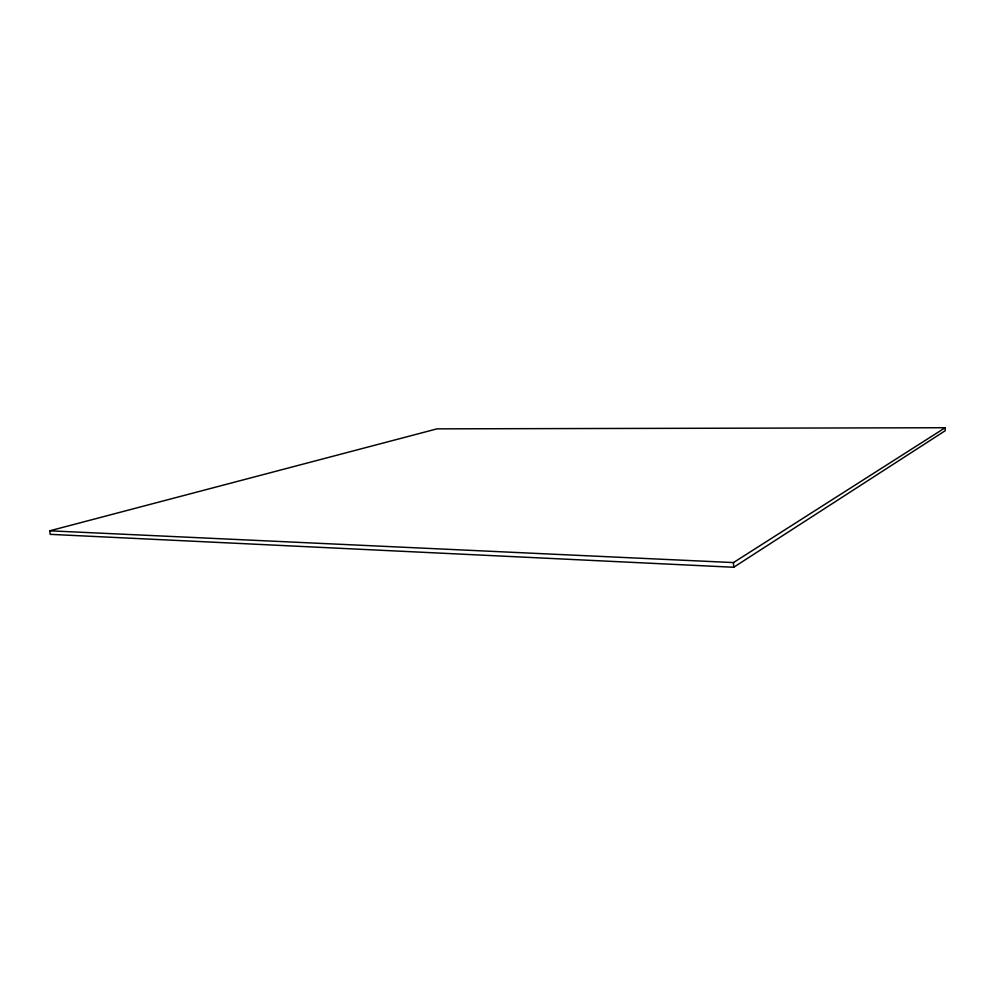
<?xml version="1.0" encoding="UTF-8"?>
<svg xmlns="http://www.w3.org/2000/svg" width="995" height="995" viewBox="0 0 995 995"><rect width="100%" height="100%" fill="white"/><g stroke="black" fill="none" stroke-linecap="round" stroke-linejoin="round"><path stroke-width="1.49" d="M733.688 567.262L945.25 430.711L945.175 427.738L437.016 428.857L49.75 530.808L50.198 534.34L733.688 567.262L733.464 562.585L945.175 427.738M49.75 530.808L733.464 562.585"/></g></svg>
